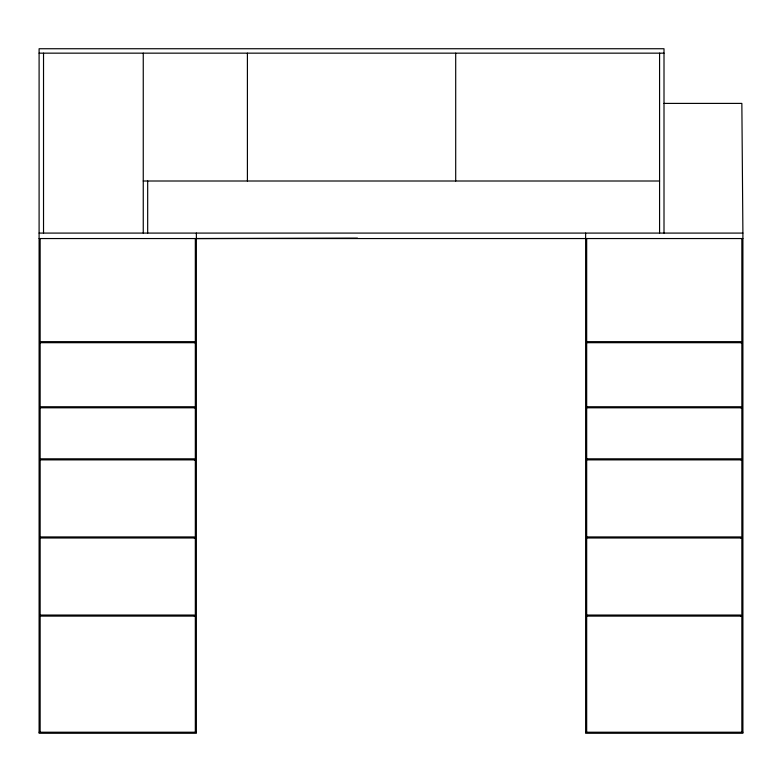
<?xml version="1.0" encoding="UTF-8"?>
<svg xmlns="http://www.w3.org/2000/svg" width="782" height="782" viewBox="0 0 782 782"><rect width="100%" height="100%" fill="white"/><g stroke="black" fill="none" stroke-linecap="round" stroke-linejoin="round"><path stroke-width="1.17" d="M196.37 238.549L357.442 238.119M39.1 53.156L664.006 53.156M664.006 103.4L741.854 103.4L742.9 233.085L742.9 733.262L585.63 733.262L585.63 233.085M143.253 181.004L659.578 181.004M39.1 233.085L742.9 233.085M39.1 238.549L742.9 238.549M40.146 341.656L194.288 341.656L194.288 342.702M586.676 341.656L740.818 341.656L740.818 342.702M40.146 342.702L195.324 342.702M586.676 342.702L741.854 342.702M40.146 406.757L194.288 406.757L194.288 407.793M586.676 406.757L740.818 406.757L740.818 407.793M40.146 407.793L195.324 407.793M586.676 407.793L741.854 407.793M40.146 458.829L194.288 458.829L194.288 459.875M586.676 458.829L740.818 458.829L740.818 459.875M40.146 459.875L195.324 459.875M586.676 459.875L741.854 459.875M40.146 536.941L194.288 536.941L194.288 537.987M586.676 536.941L740.818 536.941L740.818 537.987M40.146 537.987L195.324 537.987M586.676 537.987L741.854 537.987M40.146 615.053L194.288 615.053L194.288 616.099M586.676 615.053L740.818 615.053L740.818 616.099M40.146 616.099L195.324 616.099M586.676 616.099L741.854 616.099M39.1 732.226L196.37 732.226M585.63 732.226L742.9 732.226M741.854 238.549L741.854 732.226M664.006 233.085L664.006 48.738L39.1 48.738L39.1 733.262L196.37 733.262L196.37 233.085M659.578 53.156L659.578 233.085M586.676 238.549L586.676 732.226M455.701 53.156L455.701 181.004M247.405 53.156L247.405 181.004M195.324 238.549L195.324 732.226M147.681 181.004L147.681 233.085M143.253 53.156L143.253 233.085M43.528 53.156L43.528 233.085M40.146 238.549L40.146 732.226"/></g></svg>
